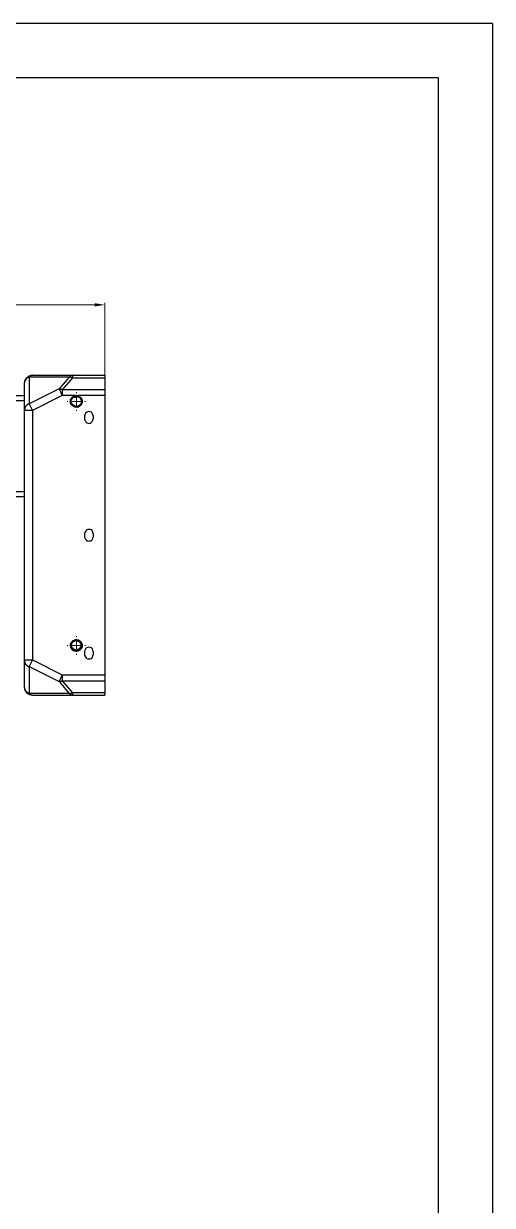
# Model space of a CAD drawing. Header units: millimetres. Extents: x 0 to 297, y 0 to 210.
# Drawn here: x 253.6 to 296.7, y 101.1 to 209.7 of the extents above; entities that cross this region are included whole.
import ezdxf

# ---------------------------------------------------------------- set-up
doc = ezdxf.new("R2010")
doc.units = ezdxf.units.MM

msp = doc.modelspace()

# ---------------------------------------------------------------- hatches: boundary and pattern name
h = msp.add_hatch(color=7)
h.dxf.hatch_style = 2
h.paths.add_polyline_path([(260.135088, 184.004813), (260.135088, 183.708515), (261.066386, 183.856611)])
h = msp.add_hatch(color=7)
edge = h.paths.add_edge_path(flags=0)
edge.add_spline(control_points=[(258.31479, 175.284164), (258.233308, 175.284164), (258.166641, 175.350831), (258.166641, 175.432313), (258.166641, 175.513795), (258.233308, 175.580462), (258.31479, 175.580462), (258.31479, 175.580462), (258.335886, 175.580462), (258.335886, 175.580462), (258.417368, 175.580462), (258.484035, 175.513795), (258.484035, 175.432313), (258.484035, 175.350831), (258.417368, 175.284164), (258.335886, 175.284164), (258.335886, 175.284164), (258.31479, 175.284164), (258.31479, 175.284164)], knot_values=[0, 0, 0, 0, 1, 1, 1, 2, 2, 2, 3, 3, 3, 4, 4, 4, 5, 5, 5, 6, 6, 6, 6], degree=3, periodic=1)

# ---------------------------------------------------------------- linework, layer by layer
at = {"color": 7, "lineweight": 30}
for points in [[(296.689604, 209.701111), (0.335104, 209.701111)], [(296.689604, 209.701111), (296.689604, 0.151111)], [(291.715402, 204.705813), (25.269402, 204.705813)], [(291.71579, 204.705813), (291.71579, 5.146515)]]:
    msp.add_lwpolyline(points, dxfattribs=at)
at = {"color": 7, "lineweight": 15}
for points in [[(74.86329, 183.856611), (260.135088, 183.856611)], [(261.066386, 184.047111), (261.066386, 174.077611)], [(257.658588, 174.966611), (257.595088, 174.966611)], [(258.44179, 175.368813), (258.44179, 174.966611), (258.06079, 174.966611)], [(258.44179, 175.834515), (258.44179, 175.749813)], [(258.44179, 174.966611), (258.44179, 174.585611)], [(258.44179, 174.966611), (258.82279, 174.966611)], [(259.20379, 174.966611), (259.288386, 174.966611)], [(258.44179, 174.204611), (258.44179, 174.120015)], [(258.44179, 153.397813), (258.44179, 153.334313)], [(257.658588, 152.551111), (257.595088, 152.551111)], [(258.44179, 152.932111), (258.44179, 152.551111), (258.06079, 152.551111)], [(258.44179, 152.551111), (258.44179, 152.170111)], [(258.44179, 152.551111), (258.82279, 152.551111)], [(259.20379, 152.551111), (259.288386, 152.551111)], [(258.44179, 151.768015), (258.44179, 151.704515)]]:
    msp.add_lwpolyline(points, dxfattribs=at)
at = {"color": 7, "lineweight": 25}
for points in [[(254.102588, 177.210313), (254.039088, 177.189111), (253.975588, 177.168015), (253.93329, 177.125611), (253.86979, 177.083313), (253.827386, 177.041015), (253.74279, 176.914015), (253.700386, 176.871611), (253.658088, 176.744611), (253.658088, 176.660015), (253.636886, 176.596515)], [(253.86979, 177.146813), (253.827386, 177.104515), (253.80629, 177.062111), (253.763886, 177.019813), (253.67929, 176.850515), (253.67929, 176.808111), (253.658088, 176.744611), (253.658088, 176.702313), (253.636886, 176.660015), (253.636886, 176.596515)], [(254.420088, 177.379611), (254.356588, 177.379611), (254.31429, 177.358515), (254.271886, 177.358515), (254.208386, 177.337313), (254.166088, 177.337313), (254.12379, 177.316111), (254.081386, 177.295015), (254.039088, 177.273813), (253.99679, 177.252611), (253.954386, 177.210313), (253.912088, 177.189111), (253.86979, 177.146813)], [(254.420088, 177.379611), (254.37779, 177.379611), (254.356588, 177.358515), (254.293088, 177.358515), (254.271886, 177.337313), (254.25079, 177.337313), (254.229588, 177.316111), (254.18729, 177.295015), (254.102588, 177.210313)], [(254.102588, 177.210313), (254.102588, 174.755015)], [(257.785588, 177.210313), (254.102588, 177.210313)], [(254.420088, 177.379611), (258.081886, 177.379611)], [(257.785588, 177.210313), (256.85429, 176.130813)], [(258.081886, 177.146813), (257.150588, 176.046111)], [(258.081886, 177.379611), (258.06079, 177.379611), (258.039588, 177.358515), (257.976088, 177.358515), (257.954886, 177.337313), (257.912588, 177.337313), (257.80679, 177.231515), (257.785588, 177.210313)], [(258.081886, 177.146813), (258.06079, 177.168015), (258.018386, 177.168015), (257.99729, 177.189111), (257.93379, 177.189111), (257.912588, 177.210313), (257.785588, 177.210313)], [(258.081886, 177.379611), (258.081886, 177.316111), (258.081886, 177.146813)], [(258.081886, 177.379611), (261.066386, 177.379611), (261.066386, 177.146813)], [(258.081886, 177.146813), (261.066386, 177.146813), (261.066386, 176.046111)], [(253.636886, 176.596515), (253.636886, 175.517015)], [(256.85429, 176.130813), (254.102588, 174.755015)], [(256.85429, 176.130813), (257.150588, 175.517015)], [(257.150588, 176.046111), (257.129386, 176.067313), (257.10829, 176.067313), (257.087088, 176.088515), (257.023588, 176.088515), (257.002386, 176.109611), (256.896588, 176.109611), (256.875386, 176.130813), (256.85429, 176.130813)], [(257.150588, 176.046111), (257.150588, 175.792111), (257.150588, 175.517015)], [(261.066386, 176.046111), (257.150588, 176.046111)], [(261.066386, 176.046111), (261.066386, 175.517015)], [(176.315088, 175.517015), (253.636886, 175.517015), (253.636886, 175.347611)], [(176.315088, 175.051313), (253.636886, 175.051313)], [(176.315088, 175.051313), (176.315088, 166.711611), (176.315088, 166.246015), (253.636886, 166.246015)], [(253.636886, 175.347611), (253.636886, 174.141111)], [(257.150588, 175.517015), (254.420088, 174.141111)], [(258.335886, 175.517015), (257.150588, 175.517015)], [(257.976088, 174.882015), (257.976088, 174.987813)], [(258.335886, 175.517015), (258.44179, 175.517015)], [(258.44179, 175.432313), (258.335886, 175.432313), (258.335886, 175.517015)], [(258.44179, 175.517015), (258.547588, 175.517015), (258.547588, 175.474611), (258.526386, 175.453515), (258.526386, 175.432313), (258.44179, 175.432313)], [(258.44179, 175.517015), (258.44179, 175.432313)], [(258.526386, 175.432313), (258.589886, 175.411111), (258.653386, 175.390015), (258.716886, 175.347611), (258.82279, 175.241813), (258.865088, 175.157111), (258.88629, 175.072515), (258.907386, 174.966611)], [(258.526386, 175.432313), (258.589886, 175.411111), (258.611088, 175.411111)], [(261.066386, 175.517015), (258.547588, 175.517015)], [(258.88629, 175.072515), (258.88629, 175.051313), (258.907386, 174.945515)], [(261.066386, 175.517015), (261.066386, 149.863015)], [(254.420088, 174.141111), (253.636886, 174.141111)], [(253.636886, 174.141111), (253.636886, 151.217611)], [(254.102588, 174.755015), (254.420088, 174.141111)], [(254.420088, 174.141111), (254.420088, 151.217611)], [(258.526386, 174.522111), (258.44179, 174.522111)], [(258.547588, 174.522111), (258.44179, 174.522111)], [(258.526386, 174.437515), (258.526386, 174.522111)], [(259.986886, 173.654313), (259.986886, 173.358015)], [(176.315088, 166.711611), (253.636886, 166.711611)], [(259.986886, 162.838111), (259.96579, 162.944015), (259.881088, 163.113313), (259.796386, 163.176813), (259.690588, 163.219111), (259.500088, 163.219111), (259.39429, 163.176813), (259.33079, 163.113313), (259.26729, 163.028611), (259.224886, 162.944015), (259.20379, 162.838111), (259.20379, 162.520611)], [(259.20379, 162.520611), (259.224886, 162.436015), (259.26729, 162.330111), (259.33079, 162.245515), (259.39429, 162.182015), (259.605886, 162.139611), (259.690588, 162.160813), (259.796386, 162.182015), (259.881088, 162.245515), (259.923386, 162.330111), (259.96579, 162.436015), (259.986886, 162.520611)], [(259.986886, 162.838111), (259.986886, 162.520611)], [(258.44179, 153.101515), (258.399386, 153.080313), (258.335886, 153.080313)], [(253.636886, 151.217611), (254.420088, 151.217611), (254.102588, 150.603813)], [(253.636886, 151.217611), (253.636886, 148.762313)], [(254.420088, 151.217611), (257.150588, 149.863015)], [(258.526386, 152.022015), (258.484088, 152.022015), (258.484088, 152.000813), (258.44179, 152.000813)], [(259.20379, 151.704515), (259.224886, 151.598611), (259.26729, 151.514015), (259.33079, 151.429313), (259.39429, 151.365813), (259.500088, 151.323515), (259.690588, 151.323515), (259.796386, 151.365813), (259.881088, 151.429313), (259.96579, 151.598611), (259.986886, 151.704515)], [(259.986886, 152.000813), (259.986886, 151.704515)], [(254.102588, 150.603813), (256.85429, 149.249111)], [(254.102588, 150.603813), (254.102588, 148.148515)], [(257.150588, 149.863015), (256.85429, 149.249111)], [(256.85429, 149.249111), (257.002386, 149.249111), (257.023588, 149.270313), (257.087088, 149.270313), (257.10829, 149.291515), (257.129386, 149.291515), (257.150588, 149.312611)], [(256.85429, 149.249111), (257.785588, 148.148515)], [(257.150588, 149.863015), (257.150588, 149.566611), (257.150588, 149.312611)], [(257.150588, 149.863015), (261.066386, 149.863015)], [(257.150588, 149.312611), (261.066386, 149.312611)], [(257.150588, 149.312611), (258.081886, 148.212015)], [(261.066386, 149.863015), (261.066386, 149.312611)], [(261.066386, 149.312611), (261.066386, 148.212015)], [(257.785588, 148.148515), (254.102588, 148.148515)], [(254.102588, 148.148515), (254.18729, 148.063813), (254.229588, 148.042611), (254.25079, 148.042611), (254.293088, 148.000313), (254.37779, 148.000313), (254.420088, 147.979111)], [(254.420088, 147.979111), (258.081886, 147.979111)], [(257.785588, 148.148515), (257.912588, 148.148515), (257.93379, 148.169611), (257.99729, 148.169611), (258.018386, 148.190813), (258.039588, 148.190813), (258.06079, 148.212015), (258.081886, 148.212015)], [(257.785588, 148.148515), (257.80679, 148.127313), (257.891386, 148.042611), (257.912588, 148.042611), (257.954886, 148.021515), (257.976088, 148.000313), (258.06079, 148.000313), (258.081886, 147.979111)], [(261.066386, 148.212015), (258.081886, 148.212015)], [(258.081886, 148.212015), (258.081886, 148.042611), (258.081886, 147.979111)], [(258.081886, 147.979111), (261.066386, 147.979111)], [(261.066386, 148.212015), (261.066386, 147.979111)]]:
    msp.add_lwpolyline(points, dxfattribs=at)
for points, knots in [([(258.526386, 174.437515), (258.526386, 174.437515), (258.484088, 174.437515), (258.484088, 174.437515), (258.227583, 174.4064), (257.999689, 174.589915), (257.912588, 174.818515), (257.912588, 174.818515), (257.912588, 174.882015), (257.912588, 174.882015), (257.912588, 174.882015), (257.891386, 174.924313), (257.891386, 174.924313), (257.891386, 174.924313), (257.891386, 174.966611), (257.891386, 174.966611), (257.903098, 175.095798), (257.913717, 175.178983), (257.99729, 175.284111), (257.99729, 175.284111), (258.018386, 175.326515), (258.018386, 175.326515), (258.018386, 175.326515), (258.06079, 175.368813), (258.06079, 175.368813), (258.06079, 175.368813), (258.103088, 175.390015), (258.103088, 175.390015), (258.103088, 175.390015), (258.145386, 175.432313), (258.145386, 175.432313), (258.145386, 175.432313), (258.166588, 175.432313), (258.166588, 175.432313), (258.166588, 175.432313), (258.18779, 175.453515), (258.18779, 175.453515), (258.18779, 175.453515), (258.208886, 175.474611), (258.208886, 175.474611), (258.208886, 175.474611), (258.230088, 175.474611), (258.230088, 175.474611), (258.230088, 175.474611), (258.25129, 175.495813), (258.25129, 175.495813), (258.25129, 175.495813), (258.31479, 175.495813), (258.31479, 175.495813), (258.31479, 175.495813), (258.335886, 175.517015), (258.335886, 175.517015)], [0, 0, 0, 0, 1, 1, 1, 2, 2, 2, 3, 3, 3, 4, 4, 4, 5, 5, 5, 6, 6, 6, 7, 7, 7, 8, 8, 8, 9, 9, 9, 10, 10, 10, 11, 11, 11, 12, 12, 12, 13, 13, 13, 14, 14, 14, 15, 15, 15, 16, 16, 16, 17, 17, 17, 17]), ([(257.976088, 174.966611), (257.976088, 174.966611), (257.976088, 175.072515), (257.976088, 175.072515), (258.029004, 175.217083), (258.130992, 175.384688), (258.293588, 175.411111), (258.293588, 175.411111), (258.335886, 175.432313), (258.335886, 175.432313)], [0, 0, 0, 0, 1, 1, 1, 2, 2, 2, 3, 3, 3, 3]), ([(258.44179, 174.522111), (258.44179, 174.522111), (258.37829, 174.522111), (258.37829, 174.522111), (258.175795, 174.539115), (257.985295, 174.723194), (257.976088, 174.924313), (257.976088, 174.924313), (257.976088, 174.966611), (257.976088, 174.966611)], [0, 0, 0, 0, 1, 1, 1, 2, 2, 2, 3, 3, 3, 3]), ([(258.547588, 175.517015), (258.547588, 175.517015), (258.56879, 175.495813), (258.56879, 175.495813), (258.56879, 175.495813), (258.611088, 175.495813), (258.611088, 175.495813), (258.657302, 175.4605), (258.707396, 175.446812), (258.75929, 175.411111), (258.75929, 175.411111), (258.801588, 175.390015), (258.801588, 175.390015), (258.801588, 175.390015), (258.82279, 175.347611), (258.82279, 175.347611), (258.82279, 175.347611), (258.865088, 175.326515), (258.865088, 175.326515), (258.865088, 175.326515), (258.970886, 175.114813), (258.970886, 175.114813), (258.970886, 175.114813), (258.970886, 174.839611), (258.970886, 174.839611), (258.970886, 174.839611), (258.865088, 174.628015), (258.865088, 174.628015), (258.865088, 174.628015), (258.82279, 174.585611), (258.82279, 174.585611), (258.82279, 174.585611), (258.780386, 174.564515), (258.780386, 174.564515), (258.780386, 174.564515), (258.75929, 174.543313), (258.75929, 174.543313), (258.75929, 174.543313), (258.716886, 174.501015), (258.716886, 174.501015), (258.716886, 174.501015), (258.69579, 174.501015), (258.69579, 174.501015), (258.69579, 174.501015), (258.674588, 174.479813), (258.674588, 174.479813), (258.674588, 174.479813), (258.653386, 174.479813), (258.653386, 174.479813), (258.653386, 174.479813), (258.63229, 174.458611), (258.63229, 174.458611), (258.63229, 174.458611), (258.547588, 174.458611), (258.547588, 174.458611), (258.547588, 174.458611), (258.526386, 174.437515), (258.526386, 174.437515)], [0, 0, 0, 0, 1, 1, 1, 2, 2, 2, 3, 3, 3, 4, 4, 4, 5, 5, 5, 6, 6, 6, 7, 7, 7, 8, 8, 8, 9, 9, 9, 10, 10, 10, 11, 11, 11, 12, 12, 12, 13, 13, 13, 14, 14, 14, 15, 15, 15, 16, 16, 16, 17, 17, 17, 18, 18, 18, 19, 19, 19, 19]), ([(258.907386, 174.966611), (258.907386, 174.966611), (258.88629, 174.882015), (258.88629, 174.882015), (258.864806, 174.718608), (258.731103, 174.572594), (258.56879, 174.543313), (258.56879, 174.543313), (258.526386, 174.522111), (258.526386, 174.522111)], [0, 0, 0, 0, 1, 1, 1, 2, 2, 2, 3, 3, 3, 3]), ([(254.102588, 174.755015), (254.102588, 174.755015), (254.039088, 174.733813), (254.039088, 174.733813), (253.846506, 174.632213), (253.662991, 174.433211), (253.658088, 174.204611), (253.658088, 174.204611), (253.636886, 174.141111), (253.636886, 174.141111)], [0, 0, 0, 0, 1, 1, 1, 2, 2, 2, 3, 3, 3, 3]), ([(259.986886, 173.654313), (259.986886, 173.654313), (259.96579, 173.760111), (259.96579, 173.760111), (259.842317, 174.153494), (259.3594, 174.143616), (259.224886, 173.760111), (259.224886, 173.760111), (259.20379, 173.654313), (259.20379, 173.654313), (259.20379, 173.654313), (259.20379, 173.358015), (259.20379, 173.358015), (259.20379, 173.358015), (259.224886, 173.252111), (259.224886, 173.252111), (259.3594, 172.868712), (259.842317, 172.858799), (259.96579, 173.252111), (259.96579, 173.252111), (259.986886, 173.358015), (259.986886, 173.358015)], [0, 0, 0, 0, 1, 1, 1, 2, 2, 2, 3, 3, 3, 4, 4, 4, 5, 5, 5, 6, 6, 6, 7, 7, 7, 7]), ([(258.44179, 152.000813), (258.44179, 152.000813), (258.399386, 152.000813), (258.399386, 152.000813), (258.399386, 152.000813), (258.37829, 152.022015), (258.37829, 152.022015), (258.37829, 152.022015), (258.293588, 152.022015), (258.293588, 152.022015), (258.293588, 152.022015), (258.272386, 152.043111), (258.272386, 152.043111), (258.272386, 152.043111), (258.25129, 152.043111), (258.25129, 152.043111), (258.116211, 152.113984), (258.151101, 152.073803), (258.039588, 152.191313), (258.039588, 152.191313), (257.99729, 152.233611), (257.99729, 152.233611), (257.99729, 152.233611), (257.954886, 152.318313), (257.954886, 152.318313), (257.831802, 152.518303), (257.907684, 152.811814), (258.081886, 152.953313), (258.081886, 152.953313), (258.103088, 152.974515), (258.103088, 152.974515), (258.103088, 152.974515), (258.12429, 152.974515), (258.12429, 152.974515), (258.12429, 152.974515), (258.12429, 152.995611), (258.12429, 152.995611), (258.12429, 152.995611), (258.166588, 153.016813), (258.166588, 153.016813), (258.220598, 153.024186), (258.260815, 153.072905), (258.31479, 153.080313), (258.31479, 153.080313), (258.335886, 153.080313), (258.335886, 153.080313)], [0, 0, 0, 0, 1, 1, 1, 2, 2, 2, 3, 3, 3, 4, 4, 4, 5, 5, 5, 6, 6, 6, 7, 7, 7, 8, 8, 8, 9, 9, 9, 10, 10, 10, 11, 11, 11, 12, 12, 12, 13, 13, 13, 14, 14, 14, 15, 15, 15, 15]), ([(257.976088, 152.551111), (257.976088, 152.551111), (257.976088, 152.487611), (257.976088, 152.487611), (258.069891, 152.213503), (258.093598, 152.176814), (258.37829, 152.085515), (258.37829, 152.085515), (258.44179, 152.085515), (258.44179, 152.085515), (258.44179, 152.085515), (258.547588, 152.106611), (258.547588, 152.106611), (259.019604, 152.208917), (259.027683, 152.871504), (258.547588, 152.995611), (258.547588, 152.995611), (258.44179, 153.016813), (258.44179, 153.016813)], [0, 0, 0, 0, 1, 1, 1, 2, 2, 2, 3, 3, 3, 4, 4, 4, 5, 5, 5, 6, 6, 6, 6]), ([(257.99729, 152.572313), (257.99729, 152.339515), (258.18779, 152.127813), (258.420588, 152.127813), (258.653386, 152.127813), (258.865088, 152.339515), (258.865088, 152.572313), (258.865088, 152.805111), (258.653386, 152.995611), (258.420588, 152.995611), (258.18779, 152.995611), (257.99729, 152.805111), (257.99729, 152.572313), (257.99729, 152.572313), (257.99729, 152.572313), (257.99729, 152.572313)], [0, 0, 0, 0, 1, 1, 1, 2, 2, 2, 3, 3, 3, 4, 4, 4, 5, 5, 5, 5]), ([(258.44179, 153.101515), (258.44179, 153.101515), (258.462886, 153.101515), (258.462886, 153.101515), (258.462886, 153.101515), (258.484088, 153.080313), (258.484088, 153.080313), (258.484088, 153.080313), (258.589886, 153.080313), (258.589886, 153.080313), (258.589886, 153.080313), (258.589886, 153.059111), (258.589886, 153.059111), (258.589886, 153.059111), (258.63229, 153.059111), (258.63229, 153.059111), (258.892287, 152.937085), (259.002001, 152.728911), (258.970886, 152.445313), (258.970886, 152.445313), (258.970886, 152.403015), (258.970886, 152.403015), (258.970886, 152.403015), (258.94979, 152.381813), (258.94979, 152.381813), (258.94979, 152.381813), (258.94979, 152.339515), (258.94979, 152.339515), (258.895109, 152.266102), (258.846814, 152.19089), (258.780386, 152.127813), (258.780386, 152.127813), (258.75929, 152.106611), (258.75929, 152.106611), (258.75929, 152.106611), (258.738088, 152.106611), (258.738088, 152.106611), (258.738088, 152.106611), (258.716886, 152.085515), (258.716886, 152.085515), (258.716886, 152.085515), (258.69579, 152.085515), (258.69579, 152.085515), (258.69579, 152.085515), (258.674588, 152.064313), (258.674588, 152.064313), (258.674588, 152.064313), (258.653386, 152.043111), (258.653386, 152.043111), (258.653386, 152.043111), (258.611088, 152.043111), (258.611088, 152.043111), (258.611088, 152.043111), (258.589886, 152.022015), (258.589886, 152.022015), (258.589886, 152.022015), (258.526386, 152.022015), (258.526386, 152.022015)], [0, 0, 0, 0, 1, 1, 1, 2, 2, 2, 3, 3, 3, 4, 4, 4, 5, 5, 5, 6, 6, 6, 7, 7, 7, 8, 8, 8, 9, 9, 9, 10, 10, 10, 11, 11, 11, 12, 12, 12, 13, 13, 13, 14, 14, 14, 15, 15, 15, 16, 16, 16, 17, 17, 17, 18, 18, 18, 19, 19, 19, 19]), ([(259.986886, 152.000813), (259.986886, 152.000813), (259.96579, 152.106611), (259.96579, 152.106611), (259.866589, 152.490116), (259.345183, 152.496783), (259.224886, 152.106611), (259.224886, 152.106611), (259.20379, 152.000813), (259.20379, 152.000813), (259.20379, 152.000813), (259.20379, 151.704515), (259.20379, 151.704515)], [0, 0, 0, 0, 1, 1, 1, 2, 2, 2, 3, 3, 3, 4, 4, 4, 4]), ([(253.636886, 151.217611), (253.636886, 151.217611), (253.658088, 151.154111), (253.658088, 151.154111), (253.653184, 150.914998), (253.861288, 150.748417), (254.039088, 150.625015), (254.039088, 150.625015), (254.102588, 150.603813), (254.102588, 150.603813)], [0, 0, 0, 0, 1, 1, 1, 2, 2, 2, 3, 3, 3, 3]), ([(253.636886, 148.762313), (253.636886, 148.762313), (253.658088, 148.698813), (253.658088, 148.698813), (253.634099, 148.508313), (253.867285, 148.227114), (254.039088, 148.169611), (254.039088, 148.169611), (254.102588, 148.148515), (254.102588, 148.148515)], [0, 0, 0, 0, 1, 1, 1, 2, 2, 2, 3, 3, 3, 3]), ([(253.636886, 148.762313), (253.636886, 148.762313), (253.636886, 148.720015), (253.636886, 148.720015), (253.705395, 148.465309), (253.659499, 148.490709), (253.827386, 148.254313), (253.827386, 148.254313), (253.86979, 148.212015), (253.86979, 148.212015)], [0, 0, 0, 0, 1, 1, 1, 2, 2, 2, 3, 3, 3, 3]), ([(253.86979, 148.212015), (253.86979, 148.212015), (253.912088, 148.169611), (253.912088, 148.169611), (254.06029, 148.083216), (254.170004, 147.984403), (254.356588, 148.000313), (254.356588, 148.000313), (254.420088, 147.979111), (254.420088, 147.979111)], [0, 0, 0, 0, 1, 1, 1, 2, 2, 2, 3, 3, 3, 3])]:
    msp.add_open_spline(points, degree=3, knots=knots, dxfattribs=at)

doc.saveas('drawing.dxf')
